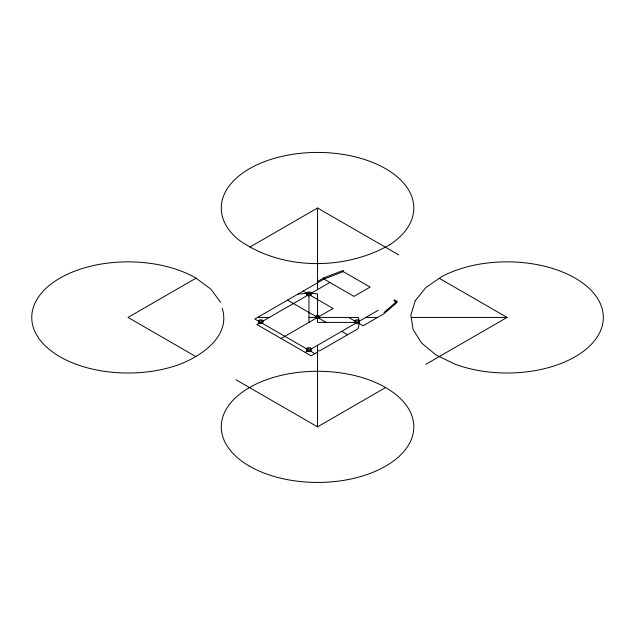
<?xml version="1.0" encoding="UTF-8"?>
<svg xmlns="http://www.w3.org/2000/svg" width="635" height="635" viewBox="0 0 635 635"><rect width="100%" height="100%" fill="white"/><g stroke="black" fill="none" stroke-linecap="round" stroke-linejoin="round"><path stroke-width="0.95" d="M359.362 322.81L358.704 323.374A2.278 1.31 0 0 1 355.941 323.477L354.981 322.644L355.711 321.397A2.278 1.31 0 0 1 358.481 321.294L359.481 322.389L358.037 328.716L319.929 350.718L317.54 350.901M384.008 312.483L396.875 301.339L394.2 299.791L394.2 301.03L396.875 302.577L384.008 313.722L363.109 325.795L358.807 323.31L358.807 322.072M196.009 278.186L128.024 317.436L196.009 356.687M249.912 247.063L317.54 208.018L398.756 254.905M317.54 281.535L323.977 277.82L343.273 270.391L343.273 271.629L370.078 287.107L353.997 296.394L323.977 279.059L254.826 318.984L259.112 321.461L259.112 320.223M329.875 282.464L310.571 293.608L309.555 293.267M281.091 338.479L316.468 318.056M318.611 316.817L333.089 308.459L310.571 295.465A2.278 1.31 0 0 1 307.356 295.465L262.326 321.461L261.31 321.119A2.278 1.31 0 0 0 258.469 322.215A2.278 1.31 0 0 0 260.723 323.699L262.326 323.318L307.356 349.313A2.278 1.31 0 0 1 310.571 349.313L355.608 323.31L355.608 322.072M305.213 352.409L307.356 351.171L307.356 349.933M378.119 310.317L358.807 321.469L358.807 320.231M317.54 352.1L311.11 355.814L256.969 324.556L259.112 323.318L259.112 322.08M236.101 379.833L317.54 426.855L385.62 387.548M425.823 364.339L507.063 317.436L439.309 278.32M343.273 271.629L323.977 279.059L323.977 277.82M308.38 293.267L307.356 293.608L303.07 291.132M298.005 294.053L308.967 293.219L317.54 293.87L317.54 315.579M257.508 317.436L269.296 317.436M308.967 317.436L316.024 317.436M319.056 317.436A1.516 0.873 0 0 0 316.786 316.674A1.516 0.873 0 0 0 316.786 318.191A1.516 0.873 0 0 0 319.056 317.436L358.354 317.436L359.418 322.096M365.784 317.436L377.579 317.436M411.242 317.436L507.063 317.436M354.949 322.389L317.54 322.389L317.54 318.31M348.631 317.436L355.608 321.469L355.608 320.231M287.52 300.101L316.468 316.817A1.516 0.873 0 0 0 319.008 316.42A1.516 0.873 0 0 0 317.151 315.349A1.516 0.873 0 0 0 316.468 316.817M318.611 318.056L326.12 322.389M341.662 331.359L347.559 334.764M314.865 353.647L310.571 351.171L310.571 349.933M220.75 302.49L210.891 289.147L195.389 277.725A96.274 55.586 0 0 0 65.373 275.233A96.274 55.586 0 0 0 49.736 349.79A96.274 55.586 0 0 0 177.022 365.284C200.001 357.18 231.275 336.82 222.179 308.277M396.875 301.339L396.875 302.577M317.54 208.018L317.54 289.584M317.54 345.289L317.54 426.855M310.571 292.37L310.571 293.608A2.278 1.31 0 0 1 310.571 295.465L310.571 294.227M310.571 348.075L311.166 349.901A2.278 1.31 0 0 1 308.967 351.552A2.278 1.31 0 0 1 306.769 349.901L307.356 348.075M308.967 295.846L308.967 322.389M307.356 292.37L307.356 293.608A2.278 1.31 0 0 0 307.356 295.465L307.356 294.227M262.326 320.223L262.326 321.461A2.278 1.31 0 0 1 262.326 323.318L262.326 322.08M359.481 321.151L358.704 322.135A2.278 1.31 0 0 1 355.941 322.239L355.497 322.008A2.278 1.31 0 0 1 355.322 320.413L355.711 320.159A2.278 1.31 0 0 1 358.481 320.064L359.481 321.151M415.226 300.752L410.877 315.047L413.083 329.501L421.688 343.13L436.118 355.013L455.382 364.331A96.274 55.586 0 0 0 583.478 351.25A96.274 55.586 0 0 0 572.064 276.431A96.274 55.586 0 0 0 441.976 276.479L425.831 287.599L415.226 300.752M390.088 244.562C344.646 270.907 280.464 270.669 237.625 239.014A96.274 55.586 0 0 1 257.088 164.759A96.274 55.586 0 0 1 386.921 169.474A96.274 55.586 0 0 1 390.088 244.562M307.824 350.139A2.278 1.31 0 0 0 311.237 349.004A2.278 1.31 0 0 0 307.824 347.869A2.278 1.31 0 0 0 307.824 350.139M259.58 322.286A2.278 1.31 0 0 0 262.993 321.151A2.278 1.31 0 0 0 259.58 320.016A2.278 1.31 0 0 0 259.58 322.286M307.824 294.434A2.278 1.31 0 0 0 311.237 293.299A2.278 1.31 0 0 0 307.824 292.156A2.278 1.31 0 0 0 307.824 294.434M249.468 466.161A96.274 55.586 0 0 0 410.535 441.238A96.274 55.586 0 0 0 292.624 373.166A96.274 55.586 0 0 0 249.468 466.161"/></g></svg>
